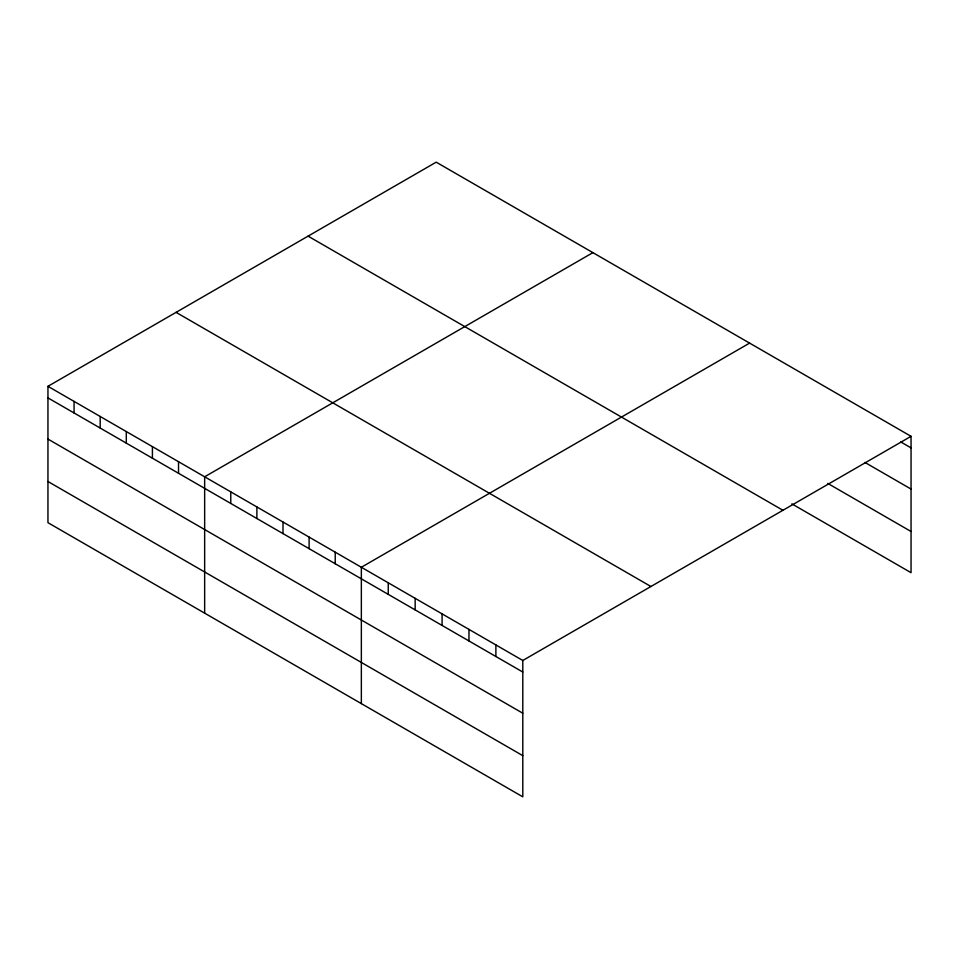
<?xml version="1.0" encoding="UTF-8"?>
<svg xmlns="http://www.w3.org/2000/svg" width="959" height="959" viewBox="0 0 959 959"><rect width="100%" height="100%" fill="white"/><g stroke="black" fill="none" stroke-linecap="round" stroke-linejoin="round"><path stroke-width="1.44" d="M47.95 386.321L522.799 660.475L522.799 796.833L47.95 522.679L47.95 386.321L436.201 162.167L911.05 436.321L911.05 572.679L791.882 503.871M592.902 252.637L204.651 476.791L204.651 613.149M749.602 343.106L361.351 567.26L361.351 703.618M522.799 660.475L911.05 436.321M900.801 441.967L911.05 447.877M864.922 462.43L911.05 489.066M827.761 483.408L911.05 531.49M308.079 236.142L782.928 510.284M176.072 312.358L650.921 586.5M47.95 397.889L522.799 672.043M47.95 439.078L522.799 713.22M47.95 481.502L522.799 755.656M495.887 644.939L495.887 656.507M468.975 629.404L468.975 640.972M442.075 613.868L442.075 625.436M415.163 598.332L415.163 609.9M388.251 582.796L388.251 594.364M335.23 552.192L335.23 563.748M309.11 537.112L309.11 548.668M283.001 522.032L283.001 533.6M256.88 506.951L256.88 518.519M230.759 491.871L230.759 503.439M178.53 461.723L178.53 473.278M152.421 446.642L152.421 458.21M126.3 431.562L126.3 443.13M100.18 416.482L100.18 428.05M74.071 401.401L74.071 412.969"/></g></svg>
